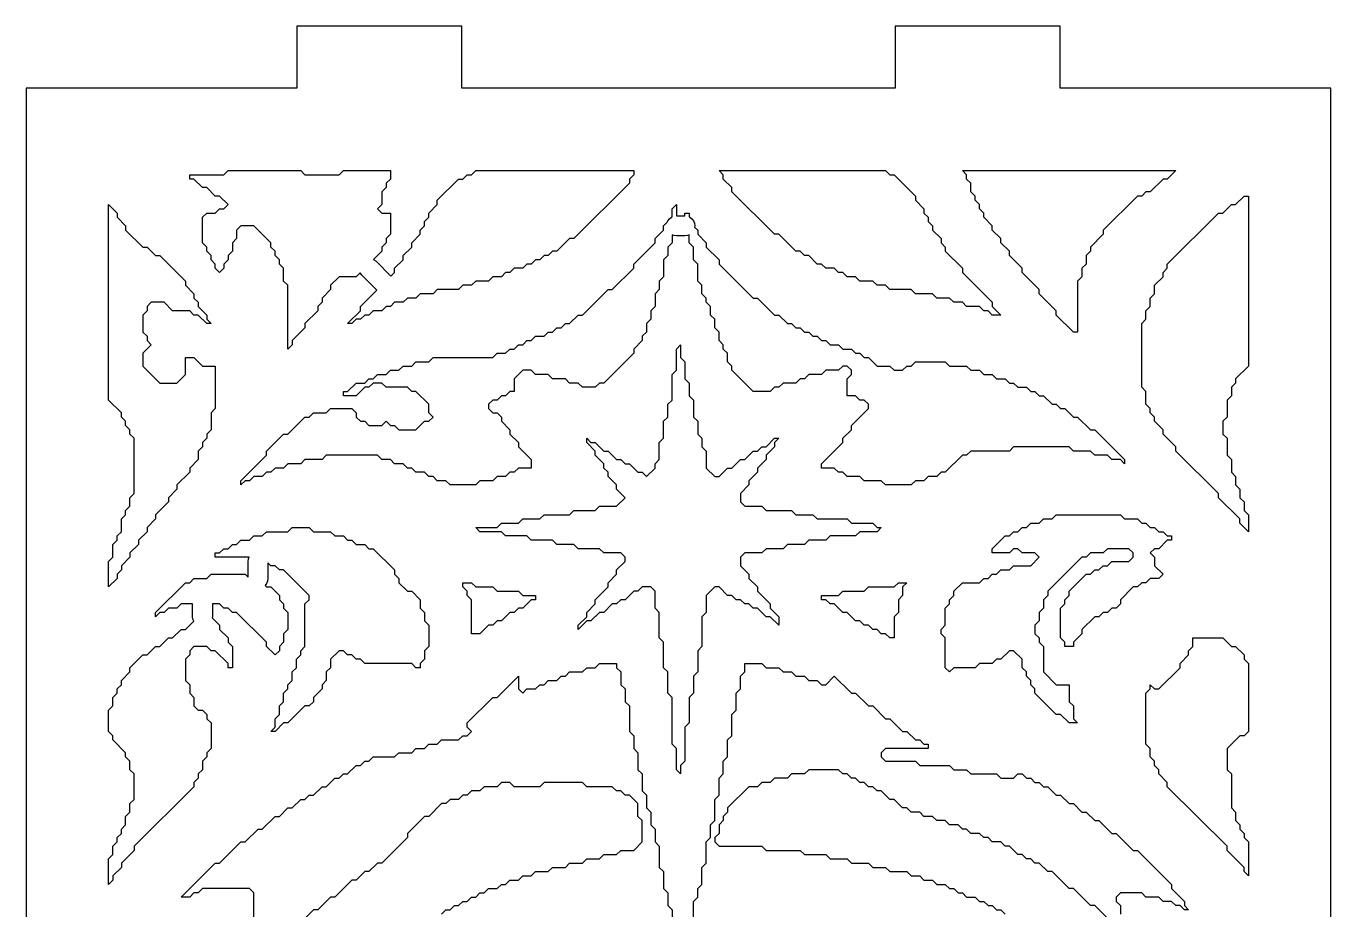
# Model space of a CAD drawing. Header units: millimetres. Extents: x 10 to 410, y 18 to 283.
# Drawn here: x 79 to 142.3, y 240.2 to 283 of the extents above; entities that cross this region are included whole.
import ezdxf

# ---------------------------------------------------------------- set-up
doc = ezdxf.new("R2010")
doc.units = ezdxf.units.MM
doc.layers.add('CUT', color=1, linetype='Continuous')

msp = doc.modelspace()

# ---------------------------------------------------------------- linework, layer by layer
at = {"layer": 'CUT'}
for points in [[(92.134, 283), (92.134, 280), (79, 280), (79, 160), (92.134, 160), (92.134, 157), (100.134, 157), (100.134, 160), (121.134, 160), (121.134, 157), (129.134, 157), (129.134, 160), (142.2679, 160), (142.2679, 280), (129.134, 280), (129.134, 283), (121.134, 283), (121.134, 280), (100.134, 280), (100.134, 283)], [(105.562571, 272.705882), (105.355575, 272.705882), (104.734587, 272.088235), (104.527591, 272.088235), (104.320595, 271.882353), (104.113599, 271.882353), (103.906603, 271.676471), (103.699606, 271.676471), (103.49261, 271.470588), (103.285614, 271.470588), (103.078618, 271.264706), (102.664626, 271.264706), (102.45763, 271.058824), (102.250634, 271.058824), (102.043638, 270.852941), (101.629646, 270.852941), (101.42265, 270.647059), (100.801662, 270.647059), (100.594665, 270.441176), (100.180673, 270.441176), (99.973677, 270.235294), (98.938697, 270.235294), (98.731701, 270.029412), (98.110713, 270.029412), (97.903717, 269.823529), (97.489725, 269.823529), (97.282728, 269.617647), (96.868736, 269.617647), (96.66174, 269.411765), (96.454744, 269.411765), (96.247748, 269.205882), (95.833756, 269.205882), (95.62676, 269), (95.419764, 269), (95.212768, 268.794118), (95.005772, 268.794118), (94.798776, 268.588235), (94.59178, 268.588235), (95.212768, 269.205882), (95.212768, 269.411765), (96.007012, 270.201736), (95.286434, 270.926211), (95.210422, 271.025828), (95.201476, 271.047592), (95.005772, 270.852941), (94.177787, 270.852941), (93.763795, 270.441176), (93.763795, 270.235294), (93.349803, 269.823529), (93.349803, 269.617647), (93.142807, 269.411765), (93.142807, 269.205882), (92.521819, 268.588235), (92.521819, 268.382353), (91.900831, 267.764706), (91.900831, 267.558824), (91.693835, 267.352941), (91.693835, 270.441176), (91.486839, 270.647059), (91.486839, 271.264706), (91.279843, 271.470588), (91.279843, 271.676471), (91.072847, 271.882353), (91.072847, 272.088235), (90.86585, 272.294118), (90.86585, 272.5), (90.037866, 273.323529), (89.416878, 273.323529), (89.209882, 273.117647), (89.209882, 272.705882), (89.002886, 272.5), (89.002886, 272.088235), (88.79589, 271.882353), (88.79589, 271.676471), (88.588894, 271.470588), (88.588894, 271.264706), (88.381898, 271.058824), (88.174902, 271.264706), (88.174902, 271.470588), (87.967906, 271.676471), (87.967906, 271.882353), (87.760909, 272.088235), (87.760909, 272.294118), (87.553913, 272.5), (87.553913, 273.735294), (87.760909, 273.941176), (88.174902, 273.941176), (88.381898, 274.147059), (88.588894, 274.147059), (88.79589, 274.352941), (88.381898, 274.764706), (88.174902, 274.764706), (87.760909, 275.176471), (87.553913, 275.176471), (87.139921, 275.588235), (86.932925, 275.588235), (86.932925, 275.794118), (88.588894, 275.794118), (88.79589, 276), (92.314823, 276), (92.521819, 275.794118), (94.177787, 275.794118), (94.384784, 276), (96.66174, 276), (96.66174, 275.588235), (96.454744, 275.382353), (96.454744, 275.176471), (96.247748, 274.970588), (96.247748, 274.352941), (96.040752, 274.147059), (96.247748, 273.941176), (96.66174, 273.941176), (96.66174, 272.911765), (96.454744, 272.705882), (96.454744, 272.5), (96.247748, 272.294118), (96.247748, 272.088235), (95.846165, 271.688813), (95.86788, 271.679749), (95.967085, 271.6032), (96.687663, 270.878725), (96.868736, 271.058824), (96.868736, 271.264706), (97.282728, 271.676471), (97.282728, 271.882353), (97.696721, 272.294118), (97.696721, 272.5), (98.110713, 272.911765), (98.110713, 273.117647), (98.317709, 273.323529), (98.317709, 273.529412), (98.524705, 273.735294), (98.524705, 273.941176), (98.938697, 274.352941), (98.938697, 274.558824), (99.973677, 275.588235), (100.180673, 275.588235), (100.387669, 275.794118), (100.594665, 275.794118), (100.801662, 276), (108.460516, 276), (108.460516, 275.794118), (108.25352, 275.588235), (108.25352, 275.382353)], [(122.122256, 274.764706), (122.122256, 274.558824), (122.536248, 274.147059), (122.536248, 273.941176), (122.743244, 273.735294), (122.743244, 273.529412), (122.95024, 273.323529), (122.95024, 273.117647), (123.364233, 272.705882), (123.364233, 272.5), (123.571229, 272.294118), (123.571229, 272.088235), (124.399213, 271.264706), (124.399213, 271.058824), (125.848185, 269.617647), (125.848185, 269.411765), (126.262177, 269), (125.848185, 269), (125.641189, 269.205882), (125.434193, 269.205882), (125.227197, 269.411765), (124.606209, 269.411765), (124.399213, 269.617647), (123.985221, 269.617647), (123.778225, 269.823529), (123.157236, 269.823529), (122.95024, 270.029412), (122.122256, 270.029412), (121.91526, 270.235294), (120.88028, 270.235294), (120.673284, 270.441176), (120.259292, 270.441176), (120.052296, 270.647059), (119.431307, 270.647059), (119.224311, 270.852941), (118.810319, 270.852941), (118.603323, 271.058824), (118.396327, 271.058824), (118.189331, 271.264706), (117.775339, 271.264706), (117.568343, 271.470588), (117.361347, 271.470588), (116.947355, 271.882353), (116.740358, 271.882353), (116.533362, 272.088235), (116.326366, 272.088235), (115.498382, 272.911765), (115.291386, 272.911765), (113.221425, 274.970588), (113.221425, 275.176471), (112.807433, 275.588235), (112.807433, 275.794118), (112.600437, 276), (120.673284, 276), (120.88028, 275.794118), (121.087276, 275.794118)], [(133.50704, 274.970588), (133.300044, 274.970588), (133.093048, 274.764706), (132.886052, 274.764706), (131.230083, 273.117647), (131.230083, 272.911765), (130.609095, 272.294118), (130.609095, 272.088235), (130.402099, 271.882353), (130.402099, 271.470588), (130.195103, 271.264706), (130.195103, 270.852941), (129.988107, 270.647059), (129.988107, 268.176471), (129.781111, 268.176471), (128.953126, 269), (128.953126, 269.205882), (128.125142, 270.029412), (128.125142, 270.235294), (127.297158, 271.058824), (127.297158, 271.264706), (126.67617, 271.882353), (126.67617, 272.088235), (126.262177, 272.5), (126.262177, 272.705882), (125.848185, 273.117647), (125.848185, 273.323529), (125.434193, 273.735294), (125.434193, 273.941176), (125.227197, 274.147059), (125.227197, 274.352941), (125.020201, 274.558824), (125.020201, 274.764706), (124.813205, 274.970588), (124.813205, 275.382353), (124.606209, 275.588235), (124.606209, 275.794118), (124.399213, 276), (134.749016, 276), (134.335024, 275.588235), (134.128028, 275.588235)], [(137.646961, 265.705882), (137.439965, 265.5), (137.439965, 265.088235), (137.232969, 264.882353), (137.232969, 264.058824), (137.025973, 263.852941), (137.025973, 263.235294), (137.232969, 263.029412), (137.232969, 262.205882), (137.439965, 262), (137.439965, 261.382353), (137.646961, 261.176471), (137.646961, 260.764706), (137.853957, 260.558824), (137.853957, 260.147059), (138.060953, 259.941176), (138.060953, 259.529412), (138.267949, 259.323529), (138.267949, 258.5), (137.853957, 258.911765), (137.853957, 259.117647), (136.818977, 260.147059), (136.818977, 260.352941), (134.749016, 262.411765), (134.749016, 262.617647), (134.128028, 263.235294), (134.128028, 263.441176), (133.714036, 263.852941), (133.714036, 264.058824), (133.50704, 264.264706), (133.50704, 264.470588), (133.300044, 264.676471), (133.300044, 265.294118), (133.093048, 265.5), (133.093048, 268.588235), (133.300044, 268.794118), (133.300044, 269.205882), (133.50704, 269.411765), (133.50704, 269.823529), (133.714036, 270.029412), (133.714036, 270.441176), (134.128028, 270.852941), (134.128028, 271.058824), (134.335024, 271.264706), (134.335024, 271.470588), (136.818977, 273.941176), (137.025973, 273.941176), (137.439965, 274.352941), (137.646961, 274.352941), (138.060953, 274.764706), (138.267949, 274.764706), (138.267949, 266.529412), (137.646961, 265.911765)], [(84.655969, 272.294118), (84.862965, 272.294118), (85.276957, 271.882353), (85.483953, 271.882353), (86.725929, 270.647059), (86.725929, 270.441176), (87.139921, 270.029412), (87.139921, 269.823529), (87.346917, 269.617647), (87.346917, 269.411765), (87.760909, 269), (87.760909, 268.794118), (87.967906, 268.588235), (87.760909, 268.588235), (87.346917, 269), (87.139921, 269), (86.932925, 269.205882), (86.104941, 269.205882), (85.690949, 269.617647), (85.069961, 269.617647), (84.862965, 269.411765), (84.862965, 269.205882), (84.655969, 269), (84.655969, 268.176471), (84.862965, 267.970588), (84.862965, 267.764706), (85.069961, 267.558824), (84.655969, 267.147059), (84.655969, 266.529412), (85.483953, 265.705882), (86.311937, 265.705882), (86.725929, 266.117647), (86.725929, 266.941176), (87.139921, 266.941176), (87.553913, 266.529412), (88.174902, 266.529412), (88.174902, 264.470588), (87.967906, 264.264706), (87.967906, 263.441176), (87.760909, 263.235294), (87.760909, 263.029412), (87.553913, 262.823529), (87.553913, 262.617647), (87.346917, 262.411765), (87.346917, 262), (86.932925, 261.588235), (86.932925, 261.382353), (86.311937, 260.764706), (86.311937, 260.558824), (85.897945, 260.147059), (85.897945, 259.941176), (85.276957, 259.323529), (85.276957, 259.117647), (84.862965, 258.705882), (84.862965, 258.5), (84.448972, 258.088235), (84.448972, 257.882353), (84.03498, 257.470588), (84.03498, 257.264706), (83.620988, 256.852941), (83.620988, 256.647059), (83.413992, 256.441176), (83.413992, 256.235294), (83, 255.823529), (83, 257.058824), (83.206996, 257.264706), (83.206996, 257.882353), (83.413992, 258.088235), (83.413992, 258.294118), (83.620988, 258.5), (83.620988, 259.117647), (83.827984, 259.323529), (83.827984, 259.529412), (84.03498, 259.735294), (84.03498, 260.147059), (84.241976, 260.352941), (84.241976, 263.029412), (84.03498, 263.235294), (84.03498, 263.441176), (83.827984, 263.647059), (83.827984, 263.852941), (83.620988, 264.058824), (83.620988, 264.264706), (83, 264.882353), (83, 274.352941), (83.413992, 273.941176), (83.413992, 273.735294), (83.827984, 273.323529), (83.827984, 273.117647)], [(110.530477, 274.352941), (110.530477, 273.803529), (110.944469, 273.803529), (110.944469, 273.941176), (111.151465, 273.941176), (111.151465, 273.752892), (111.184469, 273.739222), (111.28388, 273.662941), (111.360161, 273.563529), (111.408113, 273.447763), (111.424469, 273.323529), (111.416826, 273.265478), (111.565457, 273.117647), (111.565457, 272.911765), (111.979449, 272.5), (111.979449, 272.294118), (112.600437, 271.676471), (112.600437, 271.470588), (114.256406, 269.823529), (114.463402, 269.823529), (115.291386, 269), (115.498382, 269), (115.912374, 268.588235), (116.11937, 268.588235), (116.326366, 268.382353), (116.533362, 268.382353), (116.740358, 268.176471), (116.947355, 268.176471), (117.154351, 267.970588), (117.361347, 267.970588), (117.568343, 267.764706), (117.775339, 267.764706), (117.982335, 267.558824), (118.396327, 267.558824), (118.603323, 267.352941), (119.017315, 267.352941), (119.224311, 267.147059), (119.431307, 267.147059), (119.638303, 266.941176), (119.845299, 266.941176), (120.259292, 266.529412), (120.88028, 266.529412), (121.087276, 266.323529), (121.501268, 266.323529), (121.708264, 266.529412), (121.91526, 266.529412), (122.122256, 266.735294), (123.571229, 266.735294), (123.778225, 266.529412), (124.606209, 266.529412), (124.813205, 266.323529), (125.227197, 266.323529), (125.434193, 266.117647), (125.848185, 266.117647), (126.055181, 265.911765), (126.469174, 265.911765), (126.67617, 265.705882), (126.883166, 265.705882), (127.090162, 265.5), (127.504154, 265.5), (127.71115, 265.294118), (127.918146, 265.294118), (128.125142, 265.088235), (128.332138, 265.088235), (128.74613, 264.676471), (128.953126, 264.676471), (129.160122, 264.470588), (129.367118, 264.470588), (129.781111, 264.058824), (129.988107, 264.058824), (130.609095, 263.441176), (130.816091, 263.441176), (132.265063, 262), (132.265063, 261.794118), (132.058067, 262), (131.644075, 262), (131.437079, 262.205882), (130.816091, 262.205882), (130.609095, 262.411765), (129.781111, 262.411765), (129.574114, 262.617647), (126.883166, 262.617647), (126.67617, 262.411765), (124.813205, 262.411765), (124.606209, 262.205882), (124.399213, 262.205882), (123.571229, 261.382353), (123.364233, 261.382353), (123.157236, 261.176471), (122.743244, 261.176471), (122.536248, 260.970588), (122.122256, 260.970588), (121.91526, 260.764706), (120.673284, 260.764706), (120.466288, 260.970588), (119.638303, 260.970588), (119.431307, 261.176471), (118.810319, 261.176471), (118.603323, 261.382353), (118.396327, 261.382353), (118.189331, 261.588235), (117.568343, 261.588235), (117.568343, 261.794118), (118.603323, 262.823529), (118.603323, 263.029412), (119.017315, 263.441176), (119.017315, 263.647059), (119.845299, 264.470588), (119.845299, 264.676471), (119.638303, 264.882353), (119.431307, 264.882353), (119.224311, 265.088235), (118.810319, 265.088235), (118.810319, 265.911765), (119.017315, 266.117647), (119.017315, 266.323529), (118.810319, 266.529412), (118.603323, 266.529412), (118.396327, 266.323529), (117.775339, 266.323529), (117.568343, 266.117647), (116.947355, 266.117647), (116.740358, 265.911765), (116.533362, 265.911765), (116.326366, 265.705882), (115.705378, 265.705882), (115.498382, 265.5), (115.291386, 265.5), (115.08439, 265.294118), (114.256406, 265.294118), (113.221425, 266.323529), (113.221425, 266.529412), (113.014429, 266.735294), (113.014429, 267.147059), (112.807433, 267.352941), (112.807433, 267.558824), (112.600437, 267.764706), (112.600437, 268.176471), (112.393441, 268.382353), (112.393441, 268.794118), (112.186445, 269), (112.186445, 269.411765), (111.979449, 269.617647), (111.979449, 269.823529), (111.772453, 270.029412), (111.772453, 270.441176), (111.565457, 270.647059), (111.565457, 271.470588), (111.358461, 271.676471), (111.358461, 272.294118), (111.151465, 272.5), (111.151465, 272.894167), (111.068702, 272.859885), (110.944469, 272.843529), (110.530477, 272.843529), (110.406243, 272.859885), (110.32348, 272.894167), (110.32348, 272.5), (110.116484, 272.294118), (110.116484, 271.882353), (109.909488, 271.676471), (109.909488, 270.852941), (109.702492, 270.647059), (109.702492, 270.235294), (109.495496, 270.029412), (109.495496, 269.411765), (109.2885, 269.205882), (109.2885, 268.794118), (109.081504, 268.588235), (109.081504, 268.176471), (108.874508, 267.970588), (108.874508, 267.764706), (108.460516, 267.352941), (108.460516, 267.147059), (107.011543, 265.705882), (106.804547, 265.705882), (106.597551, 265.5), (105.976563, 265.5), (105.769567, 265.705882), (105.355575, 265.705882), (105.148579, 265.911765), (104.527591, 265.911765), (104.320595, 266.117647), (103.699606, 266.117647), (103.49261, 266.323529), (103.078618, 266.323529), (102.664626, 265.911765), (102.664626, 265.294118), (102.45763, 265.294118), (102.250634, 265.088235), (102.043638, 265.088235), (101.836642, 264.882353), (101.629646, 264.882353), (101.42265, 264.676471), (101.42265, 264.470588), (101.629646, 264.264706), (101.836642, 264.264706), (102.043638, 264.058824), (102.043638, 263.852941), (102.45763, 263.441176), (102.45763, 263.235294), (102.871622, 262.823529), (102.871622, 262.617647), (103.49261, 262), (103.49261, 261.588235), (102.871622, 261.588235), (102.664626, 261.382353), (102.45763, 261.382353), (102.250634, 261.176471), (101.836642, 261.176471), (101.629646, 260.970588), (101.008658, 260.970588), (100.801662, 260.764706), (99.559685, 260.764706), (99.352689, 260.970588), (98.938697, 260.970588), (98.731701, 261.176471), (98.524705, 261.176471), (98.317709, 261.382353), (97.903717, 261.382353), (97.696721, 261.588235), (97.489725, 261.588235), (97.282728, 261.794118), (96.868736, 261.794118), (96.66174, 262), (96.247748, 262), (96.040752, 262.205882), (93.556799, 262.205882), (93.349803, 262), (92.521819, 262), (92.314823, 261.794118), (91.693835, 261.794118), (91.486839, 261.588235), (91.072847, 261.588235), (90.86585, 261.382353), (90.658854, 261.382353), (90.451858, 261.176471), (90.037866, 261.176471), (89.83087, 260.970588), (89.623874, 260.970588), (89.416878, 260.764706), (89.416878, 260.970588), (90.658854, 262.205882), (90.658854, 262.411765), (91.486839, 263.235294), (91.693835, 263.235294), (92.521819, 264.058824), (92.728815, 264.058824), (92.935811, 264.264706), (93.556799, 264.264706), (93.763795, 264.470588), (94.798776, 264.470588), (95.005772, 264.264706), (95.005772, 264.058824), (95.212768, 263.852941), (95.419764, 263.852941), (95.62676, 263.647059), (96.247748, 263.647059), (96.454744, 263.852941), (96.66174, 263.647059), (96.868736, 263.647059), (97.075732, 263.441176), (97.903717, 263.441176), (98.317709, 263.852941), (98.524705, 263.852941), (98.731701, 264.058824), (98.524705, 264.264706), (98.524705, 264.676471), (97.903717, 265.294118), (97.696721, 265.294118), (97.489725, 265.5), (96.454744, 265.5), (96.247748, 265.705882), (95.833756, 265.705882), (95.62676, 265.5), (95.419764, 265.5), (95.005772, 265.088235), (94.384784, 265.088235), (94.384784, 265.294118), (94.59178, 265.294118), (95.005772, 265.705882), (95.419764, 265.705882), (95.62676, 265.911765), (95.833756, 265.911765), (96.040752, 266.117647), (96.454744, 266.117647), (96.66174, 266.323529), (97.075732, 266.323529), (97.282728, 266.529412), (97.696721, 266.529412), (97.903717, 266.735294), (98.524705, 266.735294), (98.731701, 266.941176), (101.629646, 266.941176), (101.836642, 267.147059), (102.250634, 267.147059), (102.45763, 267.352941), (102.664626, 267.352941), (102.871622, 267.558824), (103.078618, 267.558824), (103.285614, 267.764706), (103.49261, 267.764706), (103.699606, 267.970588), (104.113599, 267.970588), (104.320595, 268.176471), (104.527591, 268.176471), (104.734587, 268.382353), (104.941583, 268.382353), (105.148579, 268.588235), (105.355575, 268.588235), (105.769567, 269), (105.976563, 269), (107.21854, 270.235294), (107.425536, 270.235294), (108.460516, 271.264706), (108.460516, 271.470588), (109.495496, 272.5), (109.495496, 272.705882), (109.909488, 273.117647), (109.909488, 273.323529), (110.08956, 273.502632), (110.114784, 273.563529), (110.191065, 273.662941), (110.290477, 273.739222), (110.32348, 273.752892), (110.32348, 274.147059)], [(103.078618, 259.117647), (103.906603, 259.117647), (104.113599, 259.323529), (105.355575, 259.323529), (105.562571, 259.529412), (106.597551, 259.529412), (106.804547, 259.735294), (107.632532, 259.735294), (108.046524, 260.147059), (107.632532, 260.558824), (107.632532, 260.764706), (107.21854, 261.176471), (107.21854, 261.382353), (107.011543, 261.588235), (107.011543, 261.794118), (106.597551, 262.205882), (106.597551, 262.411765), (106.183559, 262.823529), (106.183559, 263.029412), (106.390555, 262.823529), (106.597551, 262.823529), (107.011543, 262.411765), (107.21854, 262.411765), (107.632532, 262), (107.839528, 262), (108.046524, 261.794118), (108.25352, 261.794118), (108.667512, 261.382353), (108.874508, 261.382353), (109.081504, 261.176471), (109.495496, 261.588235), (109.495496, 261.794118), (109.702492, 262), (109.702492, 262.823529), (109.909488, 263.029412), (109.909488, 263.852941), (110.116484, 264.058824), (110.116484, 264.676471), (110.32348, 264.882353), (110.32348, 266.117647), (110.530477, 266.323529), (110.530477, 267.352941), (110.737473, 267.558824), (110.737473, 266.941176), (110.944469, 266.735294), (110.944469, 265.911765), (111.151465, 265.705882), (111.151465, 265.088235), (111.358461, 264.882353), (111.358461, 264.058824), (111.565457, 263.852941), (111.565457, 263.235294), (111.772453, 263.029412), (111.772453, 262.617647), (111.979449, 262.411765), (111.979449, 261.588235), (112.393441, 261.176471), (112.600437, 261.176471), (113.014429, 261.588235), (113.221425, 261.588235), (113.635418, 262), (113.842414, 262), (114.256406, 262.411765), (114.463402, 262.411765), (114.670398, 262.617647), (114.877394, 262.617647), (115.291386, 263.029412), (115.498382, 263.029412), (115.291386, 262.823529), (115.291386, 262.617647), (114.877394, 262.205882), (114.877394, 262), (114.463402, 261.588235), (114.463402, 261.382353), (114.04941, 260.970588), (114.04941, 260.764706), (113.635418, 260.352941), (113.635418, 259.941176), (113.842414, 259.735294), (114.670398, 259.735294), (114.877394, 259.529412), (116.11937, 259.529412), (116.326366, 259.323529), (117.154351, 259.323529), (117.361347, 259.117647), (118.810319, 259.117647), (119.017315, 258.911765), (120.052296, 258.911765), (120.259292, 258.705882), (120.466288, 258.705882), (120.259292, 258.5), (119.431307, 258.5), (119.224311, 258.294118), (117.982335, 258.294118), (117.775339, 258.088235), (116.947355, 258.088235), (116.740358, 257.882353), (115.912374, 257.882353), (115.705378, 257.676471), (114.877394, 257.676471), (114.670398, 257.470588), (113.842414, 257.470588), (113.635418, 257.264706), (113.635418, 256.852941), (114.04941, 256.441176), (114.04941, 256.235294), (114.463402, 255.823529), (114.463402, 255.617647), (115.08439, 255), (115.08439, 254.794118), (115.498382, 254.382353), (115.498382, 253.970588), (115.08439, 254.382353), (114.877394, 254.382353), (114.463402, 254.794118), (114.256406, 254.794118), (114.04941, 255), (113.842414, 255), (113.635418, 255.205882), (113.428421, 255.205882), (113.221425, 255.411765), (113.014429, 255.411765), (112.600437, 255.823529), (112.393441, 255.823529), (111.979449, 255.411765), (111.979449, 254.588235), (111.772453, 254.382353), (111.772453, 252.941176), (111.565457, 252.735294), (111.565457, 251.705882), (111.358461, 251.5), (111.358461, 250.676471), (111.151465, 250.470588), (111.151465, 249.235294), (110.944469, 249.029412), (110.944469, 247.382353), (110.737473, 247.176471), (110.737473, 246.764706), (110.530477, 246.970588), (110.530477, 248), (110.32348, 248.205882), (110.32348, 250.470588), (110.116484, 250.676471), (110.116484, 251.705882), (109.909488, 251.911765), (109.909488, 253.147059), (109.702492, 253.352941), (109.702492, 254.588235), (109.495496, 254.794118), (109.495496, 255.617647), (109.2885, 255.823529), (108.874508, 255.823529), (108.667512, 255.617647), (108.460516, 255.617647), (108.046524, 255.205882), (107.839528, 255.205882), (107.632532, 255), (107.425536, 255), (107.011543, 254.588235), (106.804547, 254.588235), (106.390555, 254.176471), (106.183559, 254.176471), (105.769567, 253.764706), (105.769567, 253.970588), (106.183559, 254.382353), (106.183559, 254.588235), (106.597551, 255), (106.597551, 255.205882), (107.21854, 255.823529), (107.21854, 256.029412), (107.632532, 256.441176), (107.632532, 256.647059), (108.046524, 257.058824), (108.046524, 257.264706), (107.839528, 257.470588), (107.011543, 257.470588), (106.804547, 257.676471), (105.769567, 257.676471), (105.562571, 257.882353), (104.734587, 257.882353), (104.527591, 258.088235), (103.49261, 258.088235), (103.285614, 258.294118), (102.250634, 258.294118), (102.043638, 258.5), (101.008658, 258.5), (100.801662, 258.705882), (101.836642, 258.705882), (102.043638, 258.911765), (102.871622, 258.911765)], [(123.364233, 253.764706), (123.571229, 253.970588), (123.571229, 254.794118), (123.778225, 255), (123.778225, 255.205882), (123.985221, 255.411765), (123.985221, 255.617647), (124.399213, 256.029412), (125.227197, 256.029412), (125.434193, 256.235294), (125.641189, 256.235294), (125.848185, 256.441176), (126.055181, 256.441176), (126.262177, 256.647059), (126.67617, 256.647059), (126.883166, 256.852941), (127.71115, 256.852941), (128.125142, 257.264706), (127.918146, 257.470588), (127.297158, 257.470588), (127.090162, 257.676471), (126.883166, 257.676471), (126.67617, 257.470588), (125.848185, 257.470588), (125.848185, 257.676471), (126.469174, 258.294118), (126.67617, 258.294118), (126.883166, 258.5), (127.090162, 258.5), (127.297158, 258.705882), (127.504154, 258.705882), (127.71115, 258.911765), (128.125142, 258.911765), (128.332138, 259.117647), (128.74613, 259.117647), (128.953126, 259.323529), (132.058067, 259.323529), (132.265063, 259.117647), (132.886052, 259.117647), (133.093048, 258.911765), (133.300044, 258.911765), (133.50704, 258.705882), (133.714036, 258.705882), (133.921032, 258.5), (134.128028, 258.5), (134.335024, 258.294118), (134.54202, 258.294118), (134.54202, 258.088235), (134.335024, 258.088235), (133.921032, 257.676471), (133.714036, 257.676471), (133.50704, 257.470588), (133.714036, 257.264706), (133.714036, 256.852941), (134.128028, 256.441176), (133.921032, 256.235294), (133.50704, 256.235294), (133.300044, 256.029412), (133.093048, 256.029412), (132.886052, 255.823529), (132.679055, 255.823529), (132.058067, 255.205882), (132.058067, 255), (131.851071, 254.794118), (131.644075, 254.794118), (131.437079, 254.588235), (131.230083, 254.588235), (131.023087, 254.382353), (130.816091, 254.382353), (130.195103, 253.764706), (130.195103, 253.558824), (129.781111, 253.147059), (129.781111, 252.941176), (129.367118, 252.941176), (129.367118, 253.147059), (129.160122, 253.352941), (129.160122, 254.794118), (129.367118, 255), (129.367118, 255.205882), (129.574114, 255.411765), (129.574114, 255.617647), (130.402099, 256.441176), (130.609095, 256.441176), (130.816091, 256.647059), (131.023087, 256.647059), (131.230083, 256.852941), (131.437079, 256.852941), (131.644075, 257.058824), (132.472059, 257.058824), (132.679055, 257.264706), (132.679055, 257.470588), (132.472059, 257.676471), (131.437079, 257.676471), (131.230083, 257.470588), (130.609095, 257.470588), (130.402099, 257.264706), (130.195103, 257.264706), (128.539134, 255.617647), (128.539134, 255.411765), (128.332138, 255.205882), (128.332138, 254.794118), (128.125142, 254.588235), (128.125142, 254.176471), (127.918146, 253.970588), (127.918146, 253.558824), (128.125142, 253.352941), (128.125142, 253.147059), (128.332138, 252.941176), (128.332138, 251.705882), (128.953126, 251.088235), (129.574114, 251.088235), (129.574114, 250.264706), (129.781111, 250.058824), (129.781111, 249.441176), (129.988107, 249.235294), (129.574114, 249.235294), (129.160122, 249.647059), (128.953126, 249.647059), (127.918146, 250.676471), (127.918146, 250.882353), (127.71115, 251.088235), (127.71115, 251.294118), (127.504154, 251.5), (127.504154, 251.705882), (127.297158, 251.911765), (127.297158, 252.323529), (126.883166, 252.735294), (126.67617, 252.735294), (126.262177, 252.323529), (126.055181, 252.323529), (125.848185, 252.117647), (125.227197, 252.117647), (125.020201, 251.911765), (123.985221, 251.911765), (123.778225, 251.705882), (123.571229, 251.911765), (123.571229, 253.352941), (123.364233, 253.558824)], [(89.781218, 257.183057), (89.815038, 257.264706), (88.174902, 257.264706), (88.174902, 257.470588), (88.381898, 257.470588), (88.588894, 257.676471), (88.79589, 257.676471), (89.002886, 257.882353), (89.209882, 257.882353), (89.416878, 258.088235), (89.83087, 258.088235), (90.037866, 258.294118), (90.451858, 258.294118), (90.658854, 258.5), (91.693835, 258.5), (91.900831, 258.705882), (92.728815, 258.705882), (92.935811, 258.5), (93.763795, 258.5), (93.970791, 258.294118), (94.384784, 258.294118), (94.59178, 258.088235), (94.798776, 258.088235), (95.005772, 257.882353), (95.419764, 257.882353), (95.62676, 257.676471), (95.833756, 257.676471), (96.868736, 256.647059), (96.868736, 256.441176), (97.075732, 256.235294), (97.075732, 256.029412), (97.489725, 255.617647), (97.696721, 255.617647), (98.110713, 255.205882), (98.110713, 254.794118), (98.317709, 254.588235), (98.317709, 254.176471), (98.524705, 253.970588), (98.524705, 252.941176), (98.317709, 252.735294), (98.317709, 252.323529), (98.110713, 252.117647), (98.110713, 251.911765), (97.903717, 251.911765), (97.696721, 252.117647), (95.419764, 252.117647), (95.212768, 252.323529), (95.005772, 252.323529), (94.798776, 252.529412), (94.59178, 252.529412), (94.384784, 252.735294), (94.177787, 252.735294), (93.763795, 252.323529), (93.763795, 251.911765), (93.556799, 251.705882), (93.556799, 251.294118), (93.349803, 251.088235), (93.349803, 250.882353), (92.935811, 250.470588), (92.935811, 250.264706), (92.728815, 250.058824), (92.521819, 250.058824), (91.693835, 249.235294), (91.486839, 249.235294), (91.072847, 248.823529), (90.86585, 248.823529), (91.072847, 249.029412), (91.072847, 249.441176), (91.279843, 249.647059), (91.279843, 250.058824), (91.486839, 250.264706), (91.486839, 250.676471), (91.693835, 250.882353), (91.693835, 251.088235), (91.900831, 251.294118), (91.900831, 251.705882), (92.107827, 251.911765), (92.107827, 252.323529), (92.314823, 252.529412), (92.314823, 252.735294), (92.521819, 252.941176), (92.521819, 255), (92.728815, 255.205882), (92.728815, 255.411765), (91.486839, 256.647059), (91.279843, 256.647059), (91.072847, 256.852941), (90.86585, 256.852941), (90.724862, 256.993171), (90.724862, 256.235294), (90.708507, 256.111061), (90.660554, 255.995294), (90.585068, 255.896919), (90.658854, 255.823529), (90.86585, 255.823529), (91.279843, 255.411765), (91.279843, 255.205882), (91.486839, 255), (91.486839, 254.794118), (91.693835, 254.588235), (91.693835, 253.764706), (91.486839, 253.558824), (91.486839, 253.147059), (91.279843, 252.941176), (91.279843, 252.735294), (91.072847, 252.529412), (90.658854, 252.941176), (90.658854, 253.147059), (89.209882, 254.588235), (89.002886, 254.588235), (88.79589, 254.794118), (88.588894, 254.794118), (88.381898, 255), (88.033913, 255), (88.033913, 254.382353), (88.026271, 254.324302), (88.381898, 253.970588), (88.381898, 253.764706), (88.79589, 253.352941), (88.79589, 253.147059), (89.002886, 252.941176), (89.002886, 251.911765), (88.79589, 251.911765), (88.79589, 252.117647), (88.174902, 252.735294), (87.967906, 252.735294), (87.760909, 252.941176), (87.139921, 252.941176), (86.932925, 252.735294), (86.932925, 252.529412), (86.725929, 252.323529), (86.725929, 251.294118), (86.932925, 251.088235), (86.932925, 250.676471), (87.139921, 250.470588), (87.139921, 250.058824), (87.346917, 249.852941), (87.553913, 249.852941), (87.760909, 249.647059), (87.760909, 249.441176), (87.967906, 249.235294), (87.967906, 248), (87.760909, 247.794118), (87.760909, 247.588235), (87.553913, 247.382353), (87.553913, 246.970588), (87.346917, 246.764706), (87.346917, 246.558824), (87.139921, 246.352941), (87.139921, 246.147059), (84.241976, 243.264706), (84.241976, 243.058824), (83.620988, 242.441176), (83.620988, 242.235294), (83.206996, 241.823529), (83.206996, 241.617647), (83, 241.411765), (83, 242.647059), (83.206996, 242.852941), (83.206996, 243.264706), (83.413992, 243.470588), (83.413992, 243.676471), (83.620988, 243.882353), (83.620988, 244.088235), (83.827984, 244.294118), (83.827984, 244.705882), (84.03498, 244.911765), (84.03498, 245.323529), (84.241976, 245.529412), (84.241976, 246.764706), (84.03498, 246.970588), (84.03498, 247.382353), (83.827984, 247.588235), (83.827984, 247.794118), (83.206996, 248.411765), (83.206996, 248.617647), (83, 248.823529), (83, 249.852941), (83.206996, 250.058824), (83.206996, 250.470588), (83.413992, 250.676471), (83.413992, 250.882353), (83.620988, 251.088235), (83.620988, 251.294118), (84.03498, 251.705882), (84.03498, 251.911765), (84.655969, 252.529412), (84.862965, 252.529412), (85.276957, 252.941176), (85.483953, 252.941176), (85.897945, 253.352941), (86.104941, 253.352941), (86.518933, 253.764706), (86.725929, 253.764706), (87.128709, 254.165318), (87.090269, 254.25812), (87.073913, 254.382353), (87.073913, 255), (86.518933, 255), (86.311937, 254.794118), (85.897945, 254.794118), (85.690949, 254.588235), (85.483953, 254.588235), (85.276957, 254.382353), (85.276957, 254.588235), (86.725929, 256.029412), (86.932925, 256.029412), (87.139921, 256.235294), (87.760909, 256.235294), (87.967906, 256.441176), (89.623874, 256.441176), (89.764862, 256.300947), (89.764862, 257.058824)], [(102.871622, 255.617647), (103.078618, 255.411765), (103.699606, 255.411765), (103.699606, 255.205882), (103.49261, 255.205882), (103.078618, 254.794118), (102.871622, 254.794118), (102.664626, 254.588235), (102.45763, 254.588235), (102.043638, 254.176471), (101.836642, 254.176471), (101.629646, 253.970588), (101.42265, 253.970588), (101.008658, 253.558824), (100.594665, 253.558824), (100.594665, 255.205882), (100.387669, 255.411765), (100.387669, 255.617647), (100.180673, 255.823529), (100.180673, 256.029412), (100.594665, 256.029412), (100.801662, 255.823529), (101.629646, 255.823529), (101.836642, 255.617647)], [(121.294272, 254.588235), (121.087276, 254.382353), (121.087276, 253.352941), (120.88028, 253.352941), (120.673284, 253.558824), (120.466288, 253.558824), (120.259292, 253.764706), (120.052296, 253.764706), (119.845299, 253.970588), (119.638303, 253.970588), (119.431307, 254.176471), (119.224311, 254.176471), (118.810319, 254.588235), (118.603323, 254.588235), (118.189331, 255), (117.982335, 255), (117.775339, 255.205882), (117.568343, 255.205882), (117.568343, 255.411765), (118.396327, 255.411765), (118.603323, 255.617647), (119.638303, 255.617647), (119.845299, 255.823529), (121.087276, 255.823529), (121.294272, 256.029412), (121.708264, 256.029412), (121.501268, 255.823529), (121.501268, 255.411765), (121.294272, 255.205882)], [(138.060953, 252.529412), (138.060953, 252.323529), (138.267949, 252.117647), (138.267949, 248.823529), (138.060953, 248.617647), (137.853957, 248.617647), (137.232969, 248), (137.232969, 246.970588), (137.439965, 246.764706), (137.439965, 245.117647), (137.646961, 244.911765), (137.646961, 244.5), (137.853957, 244.294118), (137.853957, 244.088235), (138.060953, 243.882353), (138.060953, 243.676471), (138.267949, 243.470588), (138.267949, 241.823529), (138.060953, 242.029412), (138.060953, 242.235294), (137.232969, 243.058824), (137.232969, 243.264706), (134.335024, 246.147059), (134.335024, 246.352941), (133.921032, 246.764706), (133.921032, 246.970588), (133.714036, 247.176471), (133.714036, 247.382353), (133.50704, 247.588235), (133.50704, 248), (133.300044, 248.205882), (133.300044, 250.676471), (133.50704, 250.882353), (133.50704, 251.088235), (133.714036, 250.882353), (133.921032, 250.882353), (134.956012, 251.911765), (134.956012, 252.117647), (135.370004, 252.529412), (135.370004, 252.735294), (135.577, 252.941176), (135.577, 253.352941), (137.025973, 253.352941), (137.439965, 252.941176), (137.646961, 252.941176)]]:
    msp.add_lwpolyline(points, close=True, dxfattribs=at)
for points in [[(90.037866, 238.735294), (90.037866, 241), (89.83087, 241.205882), (87.553913, 241.205882), (87.346917, 241), (87.139921, 241), (86.932925, 240.794118), (86.518933, 240.794118), (88.174902, 242.441176), (88.381898, 242.441176), (89.416878, 243.470588), (89.623874, 243.470588), (90.244862, 244.088235), (90.451858, 244.088235), (91.072847, 244.705882), (91.279843, 244.705882), (91.693835, 245.117647), (91.900831, 245.117647), (92.314823, 245.529412), (92.521819, 245.529412), (92.728815, 245.735294), (92.935811, 245.735294), (93.349803, 246.147059), (93.556799, 246.147059), (93.970791, 246.558824), (94.177787, 246.558824), (94.384784, 246.764706), (94.59178, 246.764706), (95.005772, 247.176471), (95.212768, 247.176471), (95.419764, 247.382353), (95.62676, 247.382353), (95.833756, 247.588235), (96.868736, 247.588235), (97.075732, 247.794118), (97.696721, 247.794118), (97.903717, 248), (98.317709, 248), (98.524705, 248.205882), (98.938697, 248.205882), (99.145693, 248.411765), (99.973677, 248.411765), (100.180673, 248.617647), (100.387669, 248.617647), (100.594665, 248.823529), (100.387669, 249.029412), (100.387669, 249.235294), (101.629646, 250.470588), (101.836642, 250.470588), (102.871622, 251.5), (102.871622, 250.882353), (103.078618, 250.676471), (103.285614, 250.882353), (103.699606, 250.882353), (103.906603, 251.088235), (104.113599, 251.088235), (104.320595, 251.294118), (104.734587, 251.294118), (104.941583, 251.5), (105.148579, 251.5), (105.355575, 251.705882), (105.976563, 251.705882), (106.183559, 251.911765), (106.597551, 251.911765), (106.804547, 252.117647), (107.632532, 252.117647), (107.632532, 251.911765), (107.839528, 251.705882), (107.839528, 251.088235), (108.046524, 250.882353), (108.046524, 250.264706), (108.25352, 250.058824), (108.25352, 248.823529), (108.460516, 248.617647), (108.460516, 248), (108.667512, 247.794118), (108.667512, 246.970588), (108.874508, 246.764706), (108.874508, 245.941176), (109.081504, 245.735294), (109.081504, 245.117647), (109.2885, 244.911765), (109.2885, 244.294118), (109.495496, 244.088235), (109.495496, 243.470588), (109.702492, 243.264706), (109.702492, 242.235294), (109.909488, 242.029412), (109.909488, 241.205882), (110.116484, 241), (110.116484, 240.382353), (110.32348, 240.176471), (110.32348, 239.558824)], [(111.358461, 239.764706), (111.358461, 240.588235), (111.565457, 240.794118), (111.565457, 241.205882), (111.772453, 241.411765), (111.772453, 242.235294), (111.979449, 242.441176), (111.979449, 243.470588), (112.186445, 243.676471), (112.186445, 244.294118), (112.393441, 244.5), (112.393441, 245.529412), (112.600437, 245.735294), (112.600437, 246.558824), (112.807433, 246.764706), (112.807433, 247.382353), (113.014429, 247.588235), (113.014429, 248.411765), (113.221425, 248.617647), (113.221425, 249.647059), (113.428421, 249.852941), (113.428421, 250.676471), (113.635418, 250.882353), (113.635418, 251.5), (113.842414, 251.705882), (113.842414, 252.117647), (114.670398, 252.117647), (114.877394, 251.911765), (115.498382, 251.911765), (115.705378, 251.705882), (116.11937, 251.705882), (116.326366, 251.5), (116.740358, 251.5), (116.947355, 251.294118), (117.361347, 251.294118), (117.568343, 251.088235), (117.775339, 251.088235), (118.189331, 251.5), (119.017315, 250.676471), (119.224311, 250.676471), (119.845299, 250.058824), (120.052296, 250.058824), (120.673284, 249.441176), (120.88028, 249.441176), (121.501268, 248.823529), (121.708264, 248.823529), (122.122256, 248.411765), (122.329252, 248.411765), (122.536248, 248.205882), (122.743244, 248.205882), (122.743244, 248), (120.673284, 248), (120.466288, 247.794118), (120.466288, 247.588235), (120.673284, 247.382353), (122.122256, 247.382353), (122.329252, 247.176471), (123.778225, 247.176471), (123.985221, 246.970588), (124.606209, 246.970588), (124.813205, 246.764706), (126.055181, 246.764706), (126.262177, 246.558824), (126.883166, 246.558824), (127.090162, 246.764706), (127.297158, 246.764706), (127.504154, 246.558824), (127.71115, 246.558824), (127.918146, 246.352941), (128.125142, 246.352941), (128.332138, 246.147059), (128.539134, 246.147059), (128.953126, 245.735294), (129.160122, 245.735294), (129.574114, 245.323529), (129.781111, 245.323529), (130.195103, 244.911765), (130.402099, 244.911765), (130.816091, 244.5), (131.023087, 244.5), (131.644075, 243.882353), (131.851071, 243.882353), (132.679055, 243.058824), (132.886052, 243.058824), (134.54202, 241.411765), (134.54202, 241.205882), (135.163008, 240.588235), (135.163008, 240.382353), (135.370004, 240.176471), (135.163008, 240.176471), (134.956012, 240.382353), (134.749016, 240.382353), (134.54202, 240.588235), (134.128028, 240.588235), (133.921032, 240.794118), (133.300044, 240.794118), (133.093048, 241), (132.058067, 241), (131.851071, 240.794118), (131.851071, 240.588235), (132.058067, 240.382353), (132.058067, 239.970588)], [(132.265063, 238.941176), (130.816091, 240.382353), (130.609095, 240.382353), (129.781111, 241.205882), (129.574114, 241.205882), (128.74613, 242.029412), (128.539134, 242.029412), (128.125142, 242.441176), (127.918146, 242.441176), (127.71115, 242.647059), (127.504154, 242.647059), (127.297158, 242.852941), (127.090162, 242.852941), (126.67617, 243.264706), (126.469174, 243.264706), (126.262177, 243.470588), (125.848185, 243.470588), (125.641189, 243.676471), (125.434193, 243.676471), (125.227197, 243.882353), (124.813205, 243.882353), (124.606209, 244.088235), (124.399213, 244.088235), (124.192217, 244.294118), (123.778225, 244.294118), (123.571229, 244.5), (123.157236, 244.5), (122.95024, 244.705882), (122.536248, 244.705882), (122.329252, 244.911765), (121.91526, 244.911765), (121.708264, 245.117647), (121.501268, 245.117647), (121.087276, 245.529412), (120.88028, 245.529412), (120.466288, 245.941176), (120.259292, 245.941176), (120.052296, 246.147059), (119.845299, 246.147059), (119.638303, 246.352941), (119.431307, 246.352941), (119.224311, 246.558824), (119.017315, 246.558824), (118.810319, 246.764706), (118.603323, 246.764706), (118.396327, 246.970588), (116.947355, 246.970588), (116.740358, 246.764706), (116.11937, 246.764706), (115.912374, 246.558824), (115.291386, 246.558824), (115.08439, 246.352941), (114.670398, 246.352941), (114.463402, 246.147059), (114.04941, 246.147059), (113.014429, 245.117647), (113.014429, 244.911765), (112.807433, 244.705882), (112.807433, 244.5), (112.600437, 244.294118), (112.600437, 243.882353), (112.393441, 243.676471), (112.393441, 243.470588), (112.600437, 243.264706), (114.670398, 243.264706), (114.877394, 243.058824), (116.533362, 243.058824), (116.740358, 242.852941), (117.775339, 242.852941), (117.982335, 242.647059), (118.810319, 242.647059), (119.017315, 242.441176), (119.845299, 242.441176), (120.052296, 242.235294), (120.673284, 242.235294), (120.88028, 242.029412), (121.708264, 242.029412), (121.91526, 241.823529), (122.329252, 241.823529), (122.536248, 241.617647), (122.95024, 241.617647), (123.157236, 241.411765), (123.571229, 241.411765), (123.778225, 241.205882), (123.985221, 241.205882), (124.192217, 241), (124.399213, 241), (124.606209, 240.794118), (125.020201, 240.794118), (125.227197, 240.588235), (125.434193, 240.588235), (125.641189, 240.382353), (125.848185, 240.382353), (126.055181, 240.176471), (126.262177, 240.176471), (126.469174, 239.970588)], [(99.145693, 239.970588), (99.352689, 240.176471), (99.559685, 240.176471), (99.766681, 240.382353), (99.973677, 240.382353), (100.180673, 240.588235), (100.387669, 240.588235), (100.594665, 240.794118), (100.801662, 240.794118), (101.008658, 241), (101.215654, 241), (101.42265, 241.205882), (101.836642, 241.205882), (102.043638, 241.411765), (102.250634, 241.411765), (102.45763, 241.617647), (102.871622, 241.617647), (103.078618, 241.823529), (103.49261, 241.823529), (103.699606, 242.029412), (104.320595, 242.029412), (104.527591, 242.235294), (105.148579, 242.235294), (105.355575, 242.441176), (105.976563, 242.441176), (106.183559, 242.647059), (106.804547, 242.647059), (107.011543, 242.852941), (107.632532, 242.852941), (107.839528, 243.058824), (108.460516, 243.058824), (108.874508, 243.470588), (108.874508, 244.5), (108.667512, 244.705882), (108.667512, 245.323529), (108.25352, 245.735294), (108.046524, 245.735294), (107.839528, 245.941176), (107.632532, 245.941176), (107.425536, 246.147059), (106.183559, 246.147059), (105.976563, 246.352941), (104.113599, 246.352941), (103.906603, 246.147059), (102.664626, 246.147059), (102.45763, 246.352941), (102.043638, 246.352941), (101.836642, 246.147059), (101.215654, 246.147059), (101.008658, 245.941176), (100.594665, 245.941176), (100.387669, 245.735294), (100.180673, 245.735294), (99.973677, 245.529412), (99.559685, 245.529412), (99.352689, 245.323529), (99.145693, 245.323529), (98.524705, 244.705882), (98.317709, 244.705882), (97.489725, 243.882353), (97.489725, 243.676471), (96.247748, 242.441176), (96.040752, 242.441176), (95.62676, 242.029412), (95.419764, 242.029412), (95.005772, 241.617647), (94.798776, 241.617647), (93.970791, 240.794118), (93.763795, 240.794118), (93.142807, 240.176471), (92.935811, 240.176471), (92.314823, 239.558824)]]:
    msp.add_lwpolyline(points, dxfattribs=at)

doc.saveas('drawing.dxf')
